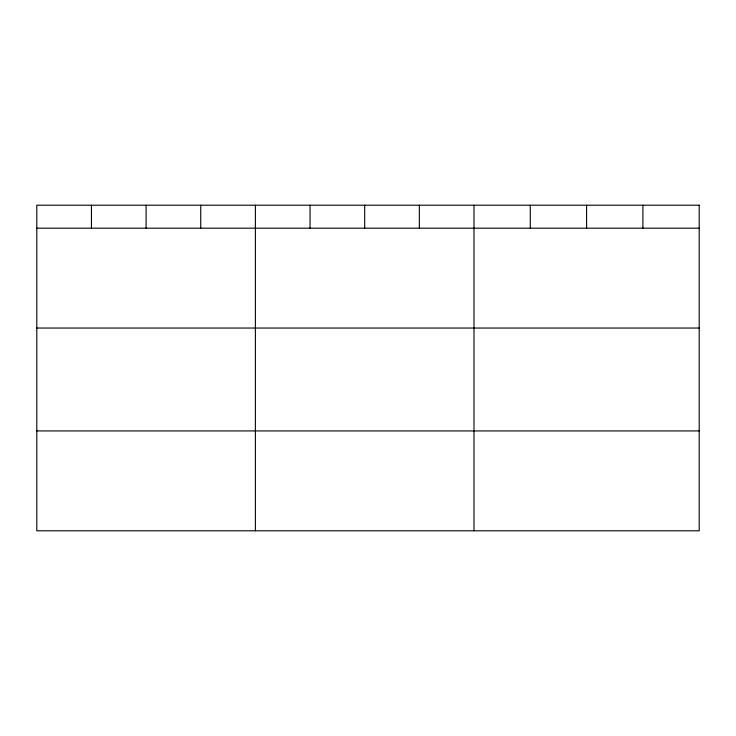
<?xml version="1.0" encoding="UTF-8"?>
<svg xmlns="http://www.w3.org/2000/svg" width="736" height="736" viewBox="0 0 736 736"><rect width="100%" height="100%" fill="white"/><g stroke="black" fill="none" stroke-linecap="round" stroke-linejoin="round"><path stroke-width="1.1" d="M36.8 228.178L699.2 228.178M36.8 328.044L699.2 328.044M36.8 430.928L699.2 430.928M642.896 205.206L642.896 228.178M586.592 205.206L586.592 228.178M530.288 205.206L530.288 228.178M473.984 205.206L473.984 530.794M419.336 205.206L419.336 228.178M364.688 205.206L364.688 228.178M310.04 205.206L310.04 228.178M255.392 205.206L255.392 530.794M200.744 205.206L200.744 228.178M146.096 205.206L146.096 228.178M91.448 205.206L91.448 228.178M699.2 205.206L36.8 205.206L36.8 530.794L699.2 530.794L699.2 205.206"/></g></svg>
